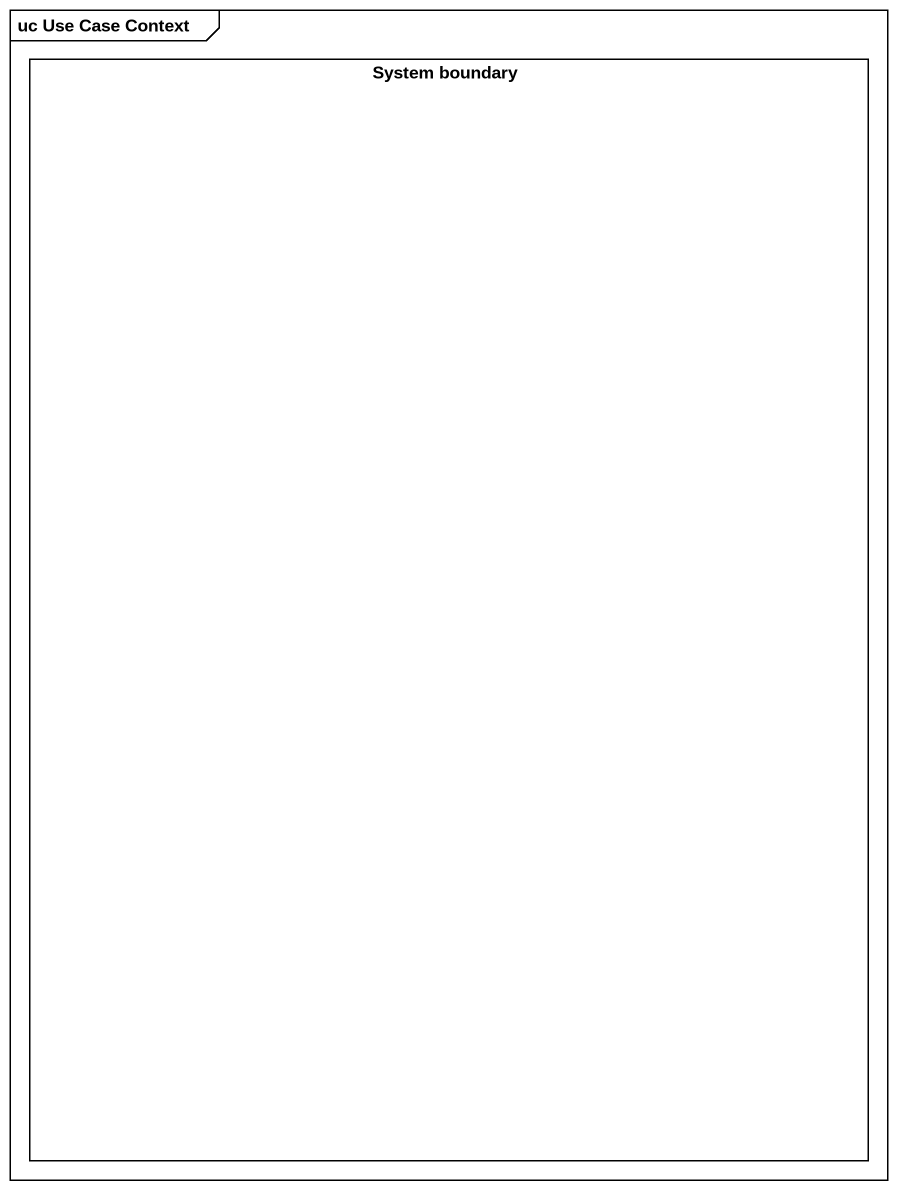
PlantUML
@startuml
mainframe uc Use Case Context
rectangle "System boundary" as System_boundary
@enduml
